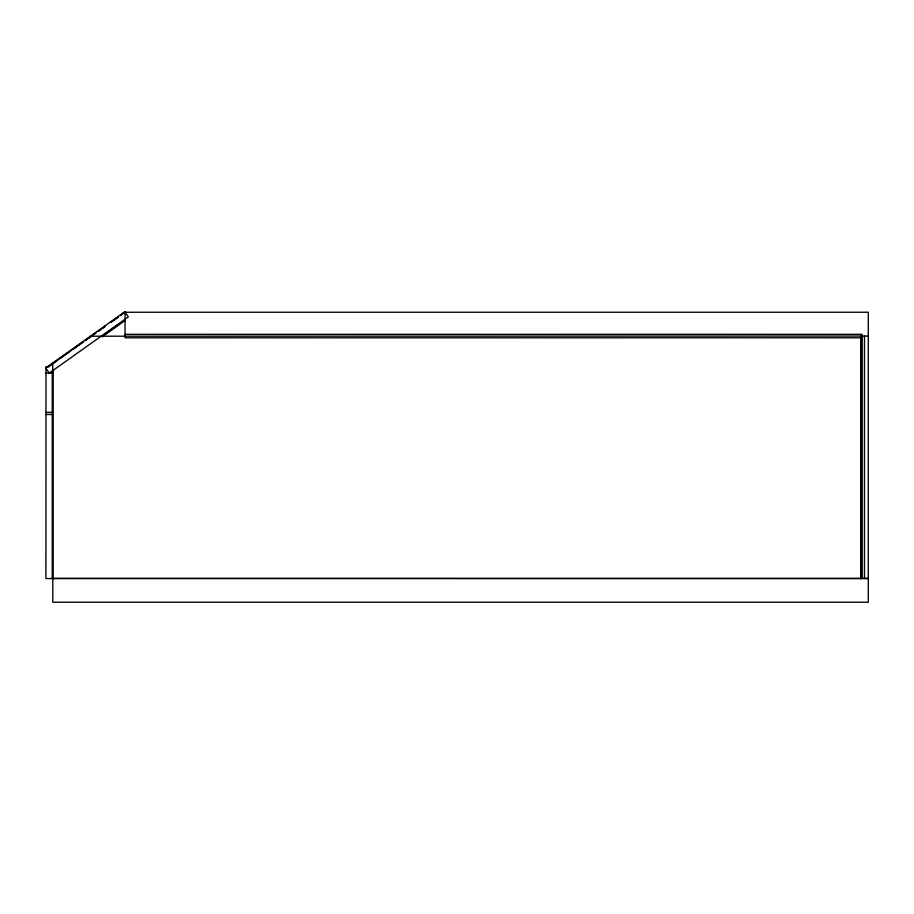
<?xml version="1.0" encoding="UTF-8"?>
<svg xmlns="http://www.w3.org/2000/svg" width="914" height="914" viewBox="0 0 914 914"><rect width="100%" height="100%" fill="white"/><g stroke="black" fill="none" stroke-linecap="round" stroke-linejoin="round"><path stroke-width="1.37" d="M52.704 578.722L52.749 362.995M860.965 336.066L860.908 578.573L45.917 578.562L46.008 366.697L48.499 366.697M45.7 368.011L124.738 311.788L128.348 316.872L49.31 373.083L45.974 368.433M56.44 360.996L48.293 366.777L57.548 360.139M57.159 360.527L58.793 359.362M59.616 358.779L69.224 351.901M70.264 351.204L71.898 350.039M83.368 341.882L72.72 349.456L83.151 341.962M85.013 340.716L95.947 332.89L85.482 340.316M118.032 317.181L111.062 322.139L118.066 317.192M103.054 335.484L110.023 330.525M112.342 328.869L119.323 323.91M59.878 358.482L69.19 351.879M52.749 370.227L52.795 602.212L868.289 602.212L868.289 312.234L125.047 312.234L120.385 315.536L124.738 311.788M102.082 336.878L125.047 320.586M125.047 334.33L862.062 334.33L862.062 578.562L868.3 578.562M90.417 336.203L868.3 336.055M862.062 337.792L125.047 337.792L125.047 312.234M46.008 373.049L52.749 373.049M46.008 412.351L52.749 412.351M46.008 414.476L52.749 414.476M52.795 578.379L868.289 578.379M864.473 336.055L864.473 578.562M861.491 337.483L861.491 578.562M860.942 337.483L860.908 578.791M52.247 370.958L52.247 578.562M105.247 326.275L98.278 331.234L105.259 326.275"/></g></svg>
